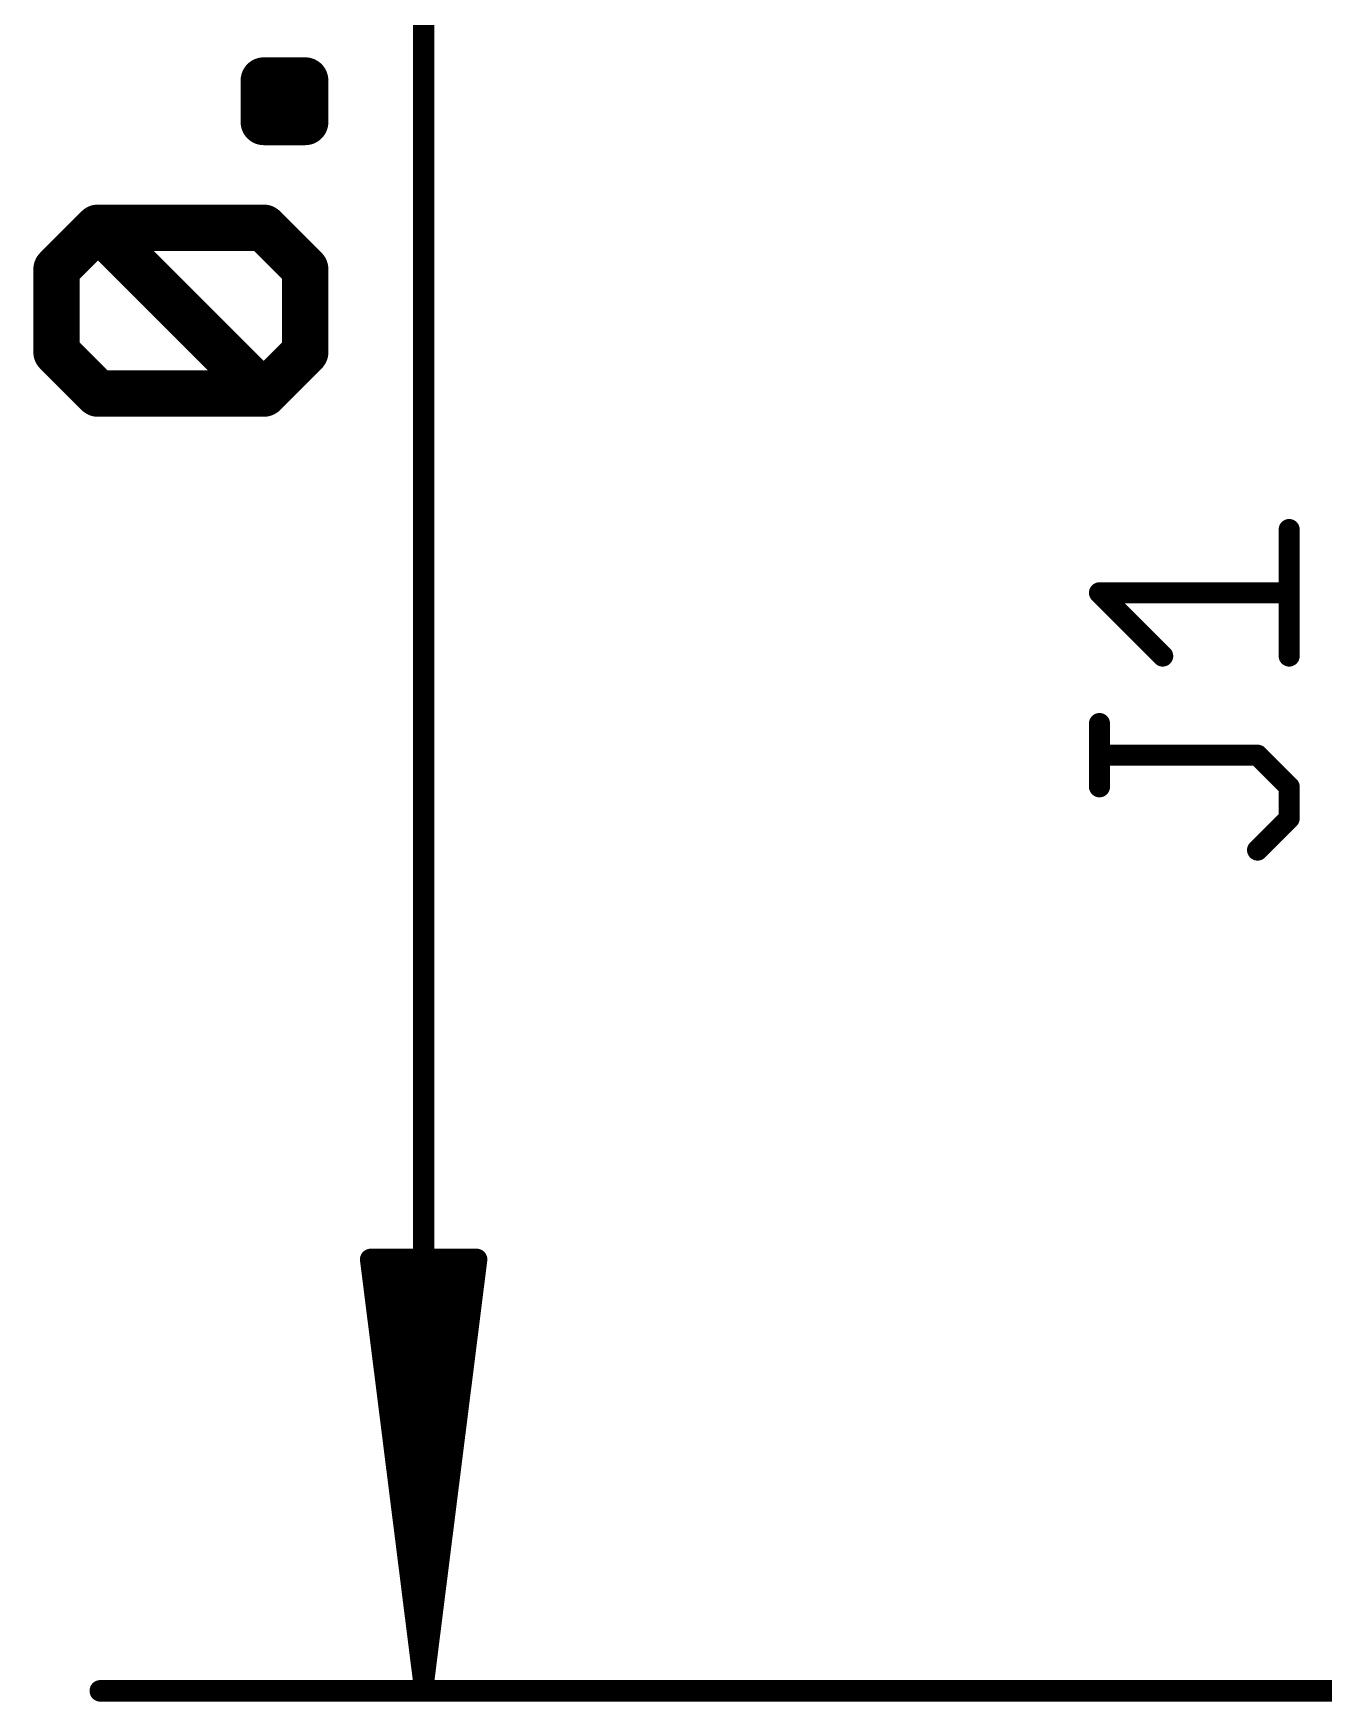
# Model space of a CAD drawing. Extents: x -8 to 103, y -21 to 29.
# Drawn here: x -8.2 to -0.41, y -0.07 to 9.99 of the extents above; entities that cross this region are included whole.
import ezdxf

# ---------------------------------------------------------------- set-up
doc = ezdxf.new("R2010")
doc.units = 0
doc.layers.add('25', color=253, linetype='CONTINUOUS')
doc.layers.add('47', color=253, linetype='CONTINUOUS')

msp = doc.modelspace()

# ---------------------------------------------------------------- linework, layer by layer
at = {"layer": '25', "const_width": 0.127}
for points in [[(-0.6223, 6.2367), (-0.6223, 6.9993)], [(-1.385, 6.2367), (-1.7663, 6.618)], [(-1.7663, 6.618), (-0.6223, 6.618)], [(-1.7663, 5.4486), (-1.7663, 5.83)], [(-0.813, 5.6393), (-1.7663, 5.6393)], [(-0.6223, 5.4486), (-0.813, 5.6393)], [(-0.6223, 5.258), (-0.6223, 5.4486)], [(-0.813, 5.0673), (-0.6223, 5.258)]]:
    msp.add_lwpolyline(points, dxfattribs=at)
at = {"layer": '25', "const_width": 0.0635}
for points in [[(-0.5906, 6.9993, 1), (-0.6541, 6.9993)], [(-1.7663, 6.6498, 1), (-1.7663, 6.5863)], [(-1.7438, 6.6405, 1), (-1.7887, 6.5956)], [(-0.6223, 6.5863, 1), (-0.6223, 6.6498)], [(-1.4074, 6.2142, 1), (-1.3625, 6.2591)], [(-0.6541, 6.2367, 1), (-0.5906, 6.2367)], [(-1.7345, 5.83, 1), (-1.798, 5.83)], [(-1.7663, 5.671, 1), (-1.7663, 5.6075)], [(-0.7905, 5.6617, 1), (-0.8354, 5.6168)], [(-0.813, 5.6075, 1), (-0.813, 5.671)], [(-1.798, 5.4486, 1), (-1.7345, 5.4486)], [(-0.5906, 5.4486, 1), (-0.6541, 5.4486)], [(-0.6448, 5.4262, 1), (-0.5998, 5.4711)], [(-0.6541, 5.258, 1), (-0.5906, 5.258)], [(-0.5998, 5.2355, 1), (-0.6448, 5.2804)], [(-0.8354, 5.0898, 1), (-0.7905, 5.0448)]]:
    msp.add_lwpolyline(points, format="xyb", dxfattribs=at)
at = {"layer": '47'}
for points, const_width in [([(-5.842, 0.065), (-5.842, 20.255)], 0.13), ([(-6.8062, 9.4555), (-6.8062, 9.7054)], 0.2794), ([(-6.8062, 9.7054), (-6.5562, 9.7054)], 0.2794), ([(-6.5562, 9.7054), (-6.5562, 9.4555)], 0.2794), ([(-6.5562, 9.4555), (-6.8062, 9.4555)], 0.2794), ([(-8.0561, 8.5683), (-7.8061, 8.8182)], 0.2794), ([(-7.8061, 8.8182), (-6.8062, 8.8182)], 0.2794), ([(-6.8062, 7.8183), (-7.8061, 8.8182)], 0.2794), ([(-6.8062, 8.8182), (-6.5562, 8.5683)], 0.2794), ([(-8.0561, 8.0683), (-8.0561, 8.5683)], 0.2794), ([(-6.5562, 8.5683), (-6.5562, 8.0683)], 0.2794), ([(-7.8061, 7.8183), (-8.0561, 8.0683)], 0.2794), ([(-6.5562, 8.0683), (-6.8062, 7.8183)], 0.2794), ([(-6.8062, 7.8183), (-7.8061, 7.8183)], 0.2794), ([(-5.842, 0.065), (-6.1612, 2.6)], 0.13), ([(-6.1612, 2.6), (-5.5228, 2.6)], 0.13), ([(-5.842, 0.065), (-6.102, 2.6)], 0.13), ([(-5.842, 0.065), (-5.972, 2.6)], 0.13), ([(-5.5228, 2.6), (-5.842, 0.065)], 0.13), ([(-5.712, 2.6), (-5.842, 0.065)], 0.13), ([(-5.582, 2.6), (-5.842, 0.065)], 0.13), ([(0, 0), (-7.792, 0)], 0.13)]:
    msp.add_lwpolyline(points, dxfattribs=dict(at, const_width=const_width))
for points, const_width in [([(-6.7363, 9.7054, 1), (-6.876, 9.7054)], 0.1397), ([(-6.8062, 9.7753, 1), (-6.8062, 9.6356)], 0.1397), ([(-6.4864, 9.7054, 1), (-6.6261, 9.7054)], 0.1397), ([(-6.5562, 9.6356, 1), (-6.5562, 9.7753)], 0.1397), ([(-6.8062, 9.5253, 1), (-6.8062, 9.3856)], 0.1397), ([(-6.5562, 9.3856, 1), (-6.5562, 9.5253)], 0.1397), ([(-6.876, 9.4555, 1), (-6.7363, 9.4555)], 0.1397), ([(-6.6261, 9.4555, 1), (-6.4864, 9.4555)], 0.1397), ([(-7.8061, 8.8881, 1), (-7.8061, 8.7484)], 0.1397), ([(-7.7567, 8.8676, 1), (-7.8555, 8.7688)], 0.1397), ([(-7.7567, 8.7688, 1), (-7.8555, 8.8676)], 0.1397), ([(-6.7568, 8.8676, 1), (-6.8556, 8.7688)], 0.1397), ([(-6.8062, 8.7484, 1), (-6.8062, 8.8881)], 0.1397), ([(-8.1055, 8.6176, 1), (-8.0067, 8.5189)], 0.1397), ([(-7.9862, 8.5683, 1), (-8.1259, 8.5683)], 0.1397), ([(-6.4864, 8.5683, 1), (-6.6261, 8.5683)], 0.1397), ([(-6.6056, 8.5189, 1), (-6.5068, 8.6176)], 0.1397), ([(-8.0067, 8.1177, 1), (-8.1055, 8.0189)], 0.1397), ([(-6.5068, 8.0189, 1), (-6.6056, 8.1177)], 0.1397), ([(-8.1259, 8.0683, 1), (-7.9862, 8.0683)], 0.1397), ([(-6.6261, 8.0683, 1), (-6.4864, 8.0683)], 0.1397), ([(-7.8061, 7.8882, 1), (-7.8061, 7.7485)], 0.1397), ([(-6.8062, 7.7485, 1), (-6.8062, 7.8882)], 0.1397), ([(-7.8555, 7.7689, 1), (-7.7567, 7.8677)], 0.1397), ([(-6.8556, 7.8677, 1), (-6.7568, 7.7689)], 0.1397), ([(-6.8556, 7.7689, 1), (-6.7568, 7.8677)], 0.1397), ([(-6.129, 2.6041, 1), (-6.1935, 2.5959)], 0.065), ([(-6.1612, 2.6325, 1), (-6.1612, 2.5675)], 0.065), ([(-6.0697, 2.6033, 1), (-6.1343, 2.5967)], 0.065), ([(-5.9395, 2.6017, 1), (-6.0045, 2.5983)], 0.065), ([(-5.6795, 2.5983, 1), (-5.7445, 2.6017)], 0.065), ([(-5.5497, 2.5967, 1), (-5.6143, 2.6033)], 0.065), ([(-5.4905, 2.5959, 1), (-5.555, 2.6041)], 0.065), ([(-5.5228, 2.5675, 1), (-5.5228, 2.6325)], 0.065), ([(-5.8742, 0.0691, 1), (-5.8098, 0.0609)], 0.065), ([(-5.8743, 0.0683, 1), (-5.8097, 0.0617)], 0.065), ([(-5.8743, 0.0617, 1), (-5.8097, 0.0683)], 0.065), ([(-5.8742, 0.0609, 1), (-5.8098, 0.0691)], 0.065), ([(-7.792, 0.0325, 1), (-7.792, -0.0325)], 0.065), ([(-5.8745, 0.0633, 1), (-5.8095, 0.0667)], 0.065), ([(-5.8745, 0.0667, 1), (-5.8095, 0.0633)], 0.065), ([(-5.8745, 0.065, 1), (-5.8095, 0.065)], 0.065)]:
    msp.add_lwpolyline(points, format="xyb", dxfattribs=dict(at, const_width=const_width))

doc.saveas('drawing.dxf')
